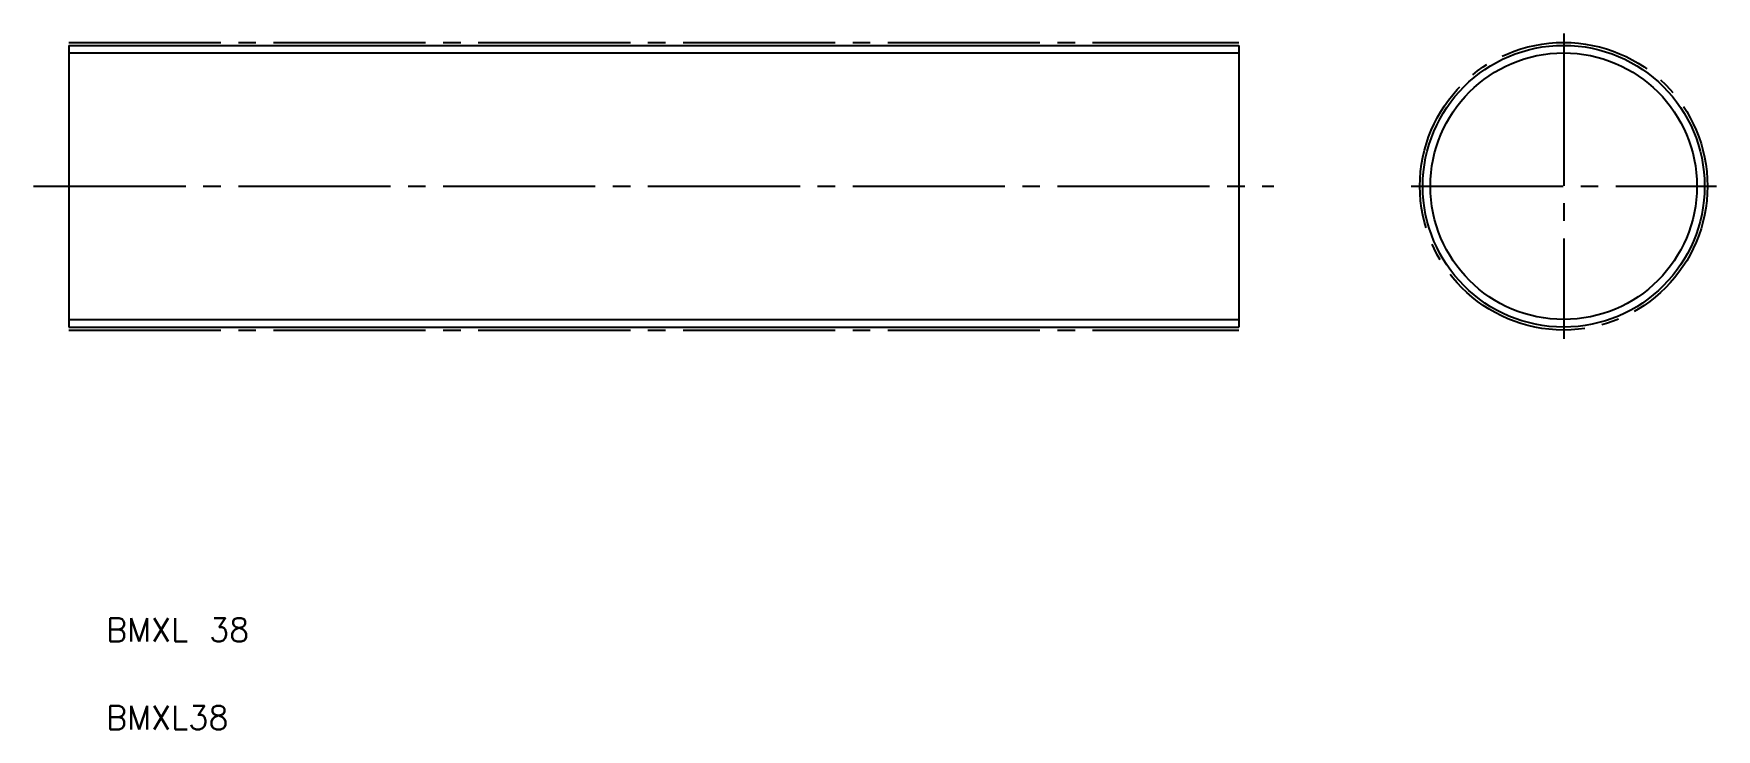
# Model space of a CAD drawing. Extents: x -1 to 143, y 5 to 64.
import ezdxf

# ---------------------------------------------------------------- set-up
doc = ezdxf.new("R2010")
doc.units = 0
doc.linetypes.add('CENTER', pattern=[17.5, 13, -1.5, 1.5, -1.5])
doc.layers.get('0').update_dxf_attribs({"linetype": 'CONTINUOUS'})
doc.layers.add('CENTER', color=1, linetype='CENTER')
doc.styles.get("Standard").update_dxf_attribs({"font": 'txt', "bigfont": 'BIGFONT'})

msp = doc.modelspace()

# ---------------------------------------------------------------- linework, layer by layer
at = {"color": 7, "linetype": 'CONTINUOUS'}
for p, q in [((1.81, 63.45), (101.81, 63.45)), ((1.81, 63.45), (1.81, 39.38)), ((101.81, 63.45), (101.81, 39.38)), ((1.81, 57.43), (1.81, 57.43)), ((1.81, 51.42), (1.81, 51.42)), ((1.81, 39.38), (101.81, 39.38))]:
    msp.add_line(p, q, dxfattribs=at)
at = {"color": 3, "linetype": 'CONTINUOUS'}
for p, q in [((1.81, 62.81), (101.81, 62.81)), ((1.81, 40.02), (101.81, 40.02))]:
    msp.add_line(p, q, dxfattribs=at)
at = {"color": 7, "linetype": 'CONTINUOUS'}
msp.add_circle((129.57, 51.42), 12.04, dxfattribs=at)
at = {"color": 3, "linetype": 'CONTINUOUS'}
msp.add_circle((129.57, 51.42), 11.39, dxfattribs=at)
at = {"layer": 'CENTER', "color": 1, "linetype": 'CENTER'}
for p, q in [((1.81, 63.71), (101.81, 63.71)), ((129.57, 64.46), (129.57, 38.37)), ((-1.19, 51.42), (104.81, 51.42)), ((116.53, 51.42), (142.62, 51.42)), ((1.81, 39.13), (101.81, 39.13))]:
    msp.add_line(p, q, dxfattribs=at)
msp.add_circle((129.57, 51.42), 12.29, dxfattribs=at)

# ---------------------------------------------------------------- texts
at = {"color": 7, "linetype": 'CONTINUOUS'}
for s, p in [('BMXL 38', (5, 12.5)), ('BMXL38', (5, 5))]:
    msp.add_text(s, height=2, dxfattribs=at).set_placement(p)

doc.saveas('drawing.dxf')
